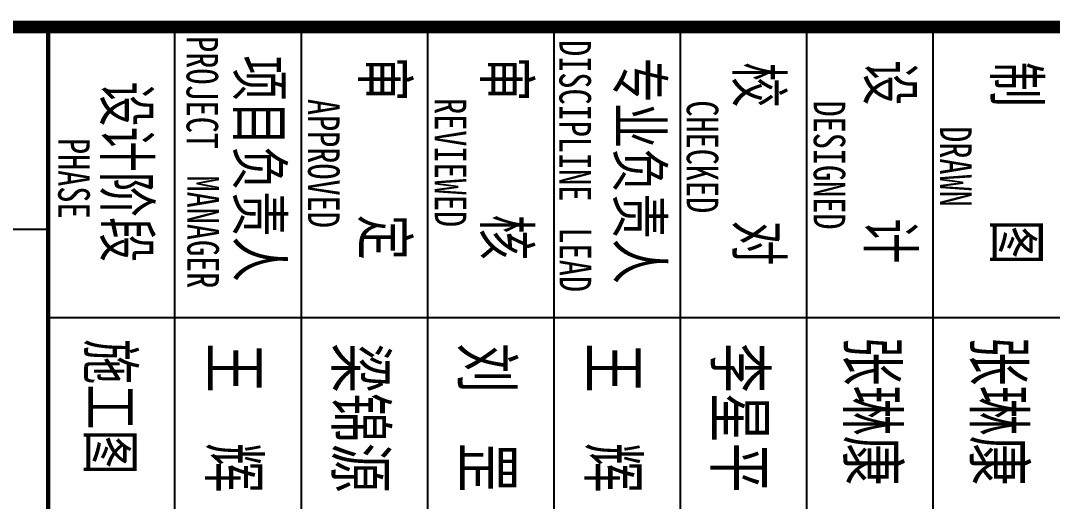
# Model space of a CAD drawing. Extents: x 39238 to 748440, y -374049 to 522939.
# Drawn here: x 290522 to 300126, y 174440 to 178915 of the extents above; entities that cross this region are included whole.
import ezdxf

# ---------------------------------------------------------------- set-up
doc = ezdxf.new("R2010")
doc.units = 0
doc.header["$LTSCALE"] = 1000
doc.header["$MEASUREMENT"] = 0
doc.layers.add('TK', color=126, linetype='Continuous')
doc.styles.add('-宋体', font='', dxfattribs={"width": 0.8})
doc.styles.get('-宋体').set_extended_font_data('SimSun')

# ---------------------------------------------------------------- blocks, each defined once
blk = doc.blocks.new('jztq')
at = {"layer": 'TK'}
for p, q in [((256167.5, 240983.8), (256167.5, 288042.7)), ((258873.4, 268043.1), (258873.4, 253925.5)), ((256167.5, 262160.8), (264167.5, 262160.8)), ((256167.5, 260984.3), (264167.5, 260984.3)), ((256167.5, 259807.8), (264167.5, 259807.8)), ((256167.5, 258631.4), (264167.5, 258631.4)), ((256167.5, 257454.9), (264167.5, 257454.9)), ((256167.5, 256278.4), (264167.5, 256278.4)), ((256167.5, 253925.5), (256167.5, 255102)), ((256167.5, 255102), (264167.5, 255102)), ((258049.8, 246278.4), (258049.8, 253925.5))]:
    blk.add_line(p, q, dxfattribs=at)
at = {"layer": 'TK', "const_width": 117.6}
blk.add_lwpolyline([(256167.5, 298383.8), (264167.5, 298383.8), (264167.5, 240984.3), (256167.5, 240984.3)], close=True, dxfattribs=at)
at = {"layer": 'TK', "const_width": 40}
blk.add_lwpolyline([(256167.5, 253925.5), (264167.5, 253925.5)], dxfattribs=at)
at = {"layer": 'TK', "style": '-宋体', "width": 0.75}
for s, height, p in [('制     图', 411.76, (256489, 262737)), ('张琳康', 453.8, (259042, 262550.5)), ('DRAWN', 294.12, (257091, 262226.4)), ('设     计', 411.76, (256476.9, 261559.5)), ('张琳康', 453.8, (259042, 261374)), ('DESIGNED', 294.12, (256852.3, 261050.1)), ('校     对', 411.76, (256495.9, 260335.9)), ('李星平', 453.8, (259109.3, 260138.5)), ('CHECKED', 294.12, (256850.6, 259868.5)), ('专业负责人', 411.76, (256453.4, 259226.2)), ('王  辉', 453.8, (259109.3, 258962)), ('DISCIPLINE', 294.12, (256290, 258683.4)), ('LEAD', 294.12, (258034.3, 258685.1)), ('审     核', 411.76, (256442.5, 257987.8)), ('刘  罡', 453.8, (259109.3, 257785.5)), ('REVIEWED', 294.12, (256829.4, 257523.8)), ('审     定', 411.76, (256442.5, 256853.9)), ('梁锦源', 453.8, (259109.3, 256609.1)), ('APPROVED', 294.12, (256837.3, 256343.2)), ('项目负责人', 411.76, (256432.8, 255687.9)), ('王  辉', 453.8, (259109.3, 255432.6)), ('PROJECT', 294.12, (256252.9, 255212.6)), ('MANAGER', 294.12, (257549.9, 255220.2)), ('设计阶段', 411.76, (256673.1, 254452.6)), ('施工图', 411.76, (259071.4, 254301.6)), ('PHASE', 294.12, (257200.8, 254018.2))]:
    blk.add_text(s, height=height, dxfattribs=at).set_placement(p)

msp = doc.modelspace()

# ---------------------------------------------------------------- block references
at = {"rotation": 270}
msp.add_blockref('jztq', (36853.7, 435023.3), dxfattribs=at)

doc.saveas('drawing.dxf')
